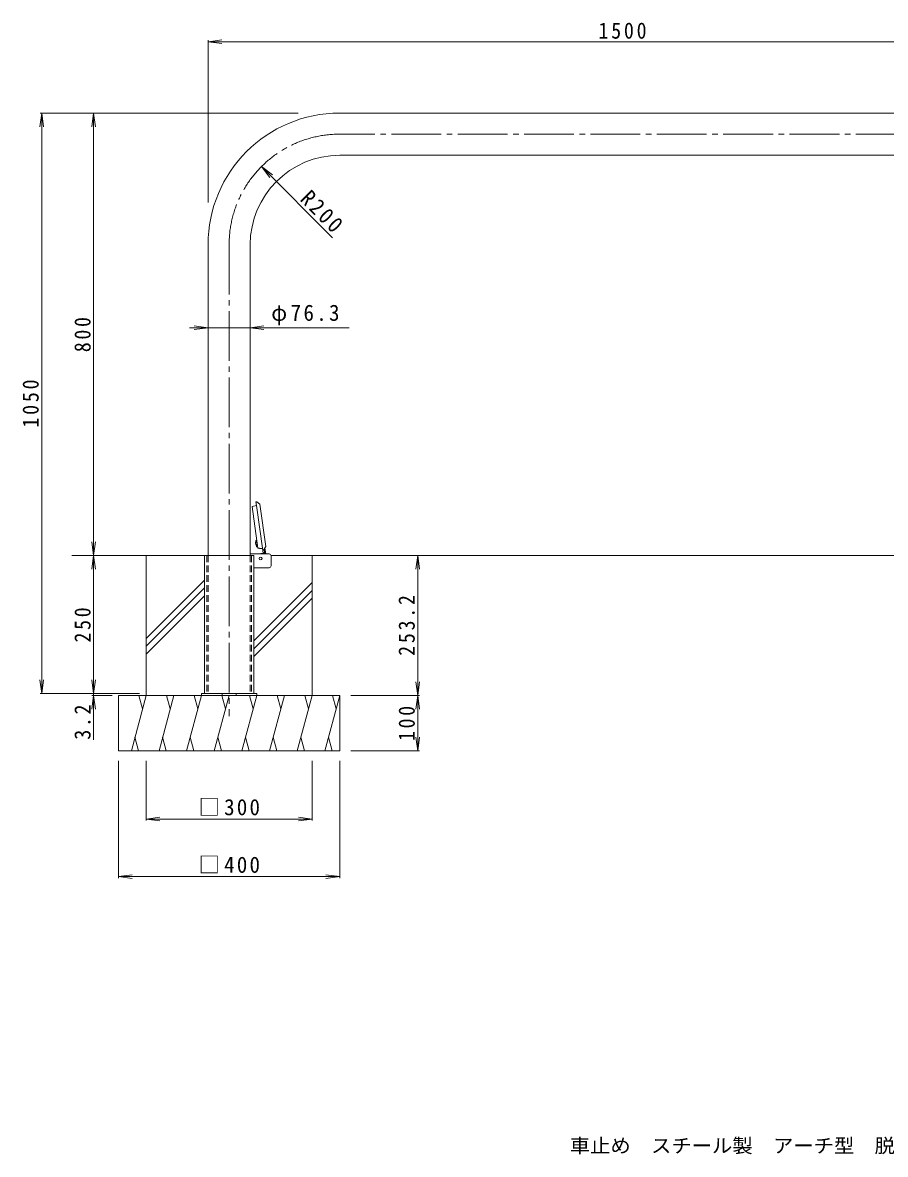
# Model space of a CAD drawing. Units: millimetres at full size, sheet at 1:10. Extents: x -1853 to 1825, y -1371 to 811.
# Drawn here: x -1853 to -293, y -1371 to 676 of the extents above; entities that cross this region are included whole.
import ezdxf
from ezdxf.enums import TextEntityAlignment as Align

# ---------------------------------------------------------------- set-up
doc = ezdxf.new("R2010")
doc.units = ezdxf.units.MM
doc.header["$LTSCALE"] = 10
doc.linetypes.add('CHAIN2', pattern=[12, 9, -1, 1, -1])
doc.linetypes.add('DASHED1', pattern=[1.8, 1.2, -0.6])
for name, color, linetype, lineweight in [('C-0_通り芯', 4, 'Continuous', 9), ('C-1_躯体', 7, 'Continuous', 9), ('C-2_仕上', 3, 'Continuous', 9), ('C-3_寸法', 3, 'DASHED1', 9), ('C-4_文字', 7, 'Continuous', 9), ('C-5_建具', 7, 'Continuous', 9), ('C-6_間仕切', 2, 'Continuous', 9), ('C-9_記号', 7, 'Continuous', 9), ('C-B_衛生陶器', 2, 'Continuous', 9), ('C-E_見え係り', 6, 'Continuous', 5)]:
    doc.layers.add(name, color=color, linetype=linetype, lineweight=lineweight)
doc.layers.add('F-F_F-Fﾚｲﾔ', color=2, linetype='Continuous')
doc.styles.add('ＭＳ ゴシック', font='')
doc.styles.get('ＭＳ ゴシック').set_extended_font_data('MS Gothic')

msp = doc.modelspace()

# ---------------------------------------------------------------- linework, layer by layer
at = {"layer": 'C-0_通り芯', "color": 7, "linetype": 'CHAIN2'}
for p, q in [((-256.02, 474.4), (-1279.72, 474.4)), ((-1479.72, 274.4), (-1479.72, -578.09))]:
    msp.add_line(p, q, dxfattribs=at)
at = {"layer": 'C-0_通り芯'}
for p, q in [((-1430.48, -196.95), (-1438.27, -199.05)), ((-1438.27, -199.05), (-1427.71, -274.18)), ((-1418.98, -278.8), (-1430.48, -196.95)), ((-1429.88, -190.65), (-1424.19, -195.05)), ((-1413.45, -271.47), (-1424.19, -195.05)), ((-1424.62, -274.59), (-1427.71, -274.18)), ((-1424.62, -274.59), (-1424.57, -274.96)), ((-1424.57, -274.96), (-1419.53, -274.88)), ((-1418.98, -278.8), (-1417.61, -277.93)), ((-1417.61, -277.93), (-1413.45, -271.47)), ((-1435.17, -287.45), (-1524.27, -287.45)), ((-1524.27, -537.45), (-1524.27, -287.45)), ((-1435.17, -537.45), (-1435.17, -287.45))]:
    msp.add_line(p, q, dxfattribs=at)
at = {"layer": 'C-0_通り芯', "linetype": 'DASHED1'}
for p, q in [((-1520.07, -287.45), (-1520.07, -537.45)), ((-1439.37, -287.45), (-1439.37, -537.45))]:
    msp.add_line(p, q, dxfattribs=at)
at = {"layer": 'C-0_通り芯'}
msp.add_lwpolyline([(-1429.88, -190.65), (-1431.41, -190.36), (-1430.48, -196.95)], dxfattribs=at)
at = {"layer": 'C-0_通り芯', "color": 7, "linetype": 'CHAIN2'}
msp.add_arc((-1279.72, 274.4), 200, 90, 180, dxfattribs=at)
at = {"layer": 'C-1_躯体', "color": 3}
for p, q in [((-1407.07, -284.85), (-1441.57, -284.85)), ((-1403.77, -306.55), (-1403.77, -288.15)), ((-1407.07, -309.85), (-1435.17, -309.85))]:
    msp.add_line(p, q, dxfattribs=at)
at = {"layer": 'C-1_躯体'}
for p, q in [((-1429.72, -537.45), (-1529.72, -537.45)), ((-1529.72, -537.45), (-1529.72, -540.65)), ((-1492.22, -537.45), (-1492.22, -540.65)), ((-1467.22, -537.45), (-1467.22, -540.65)), ((-1429.72, -537.45), (-1429.72, -540.65))]:
    msp.add_line(p, q, dxfattribs=at)
at = {"layer": 'C-1_躯体', "color": 3}
for centre, start, end in [((-1407.07, -288.15), 0, 90), ((-1407.07, -306.55), 270, 0)]:
    msp.add_arc(centre, 3.3, start, end, dxfattribs=at)
at = {"layer": 'C-2_仕上'}
for p, q in [((-1279.72, 512.55), (-256.02, 512.55)), ((-1279.72, 436.25), (-256.02, 436.25)), ((-1517.87, 274.4), (-1517.87, -287.45)), ((-1441.57, 274.4), (-1441.57, -287.45))]:
    msp.add_line(p, q, dxfattribs=at)
for radius in [238.15, 161.85]:
    msp.add_arc((-1279.72, 274.4), radius, 90, 180, dxfattribs=at)
at = {"layer": 'C-3_寸法'}
for p, q in [((-1517.87, -287.45), (-1517.87, -537.45)), ((-1441.57, -287.45), (-1441.57, -537.45))]:
    msp.add_line(p, q, dxfattribs=at)
at = {"layer": 'C-4_文字'}
for p, q in [((-1517.87, 641.62), (-1493.08, 644.88)), ((-1517.87, 644.62), (-1517.87, 350.61)), ((-1517.87, 641.62), (-1493.08, 638.36)), ((-1517.87, 641.62), (-17.87, 641.62)), ((-1818.71, 512.55), (-1821.97, 487.76)), ((-1821.71, 512.55), (-1355.12, 512.55)), ((-1818.71, -537.45), (-1818.71, 512.55)), ((-1818.71, 512.55), (-1815.45, 487.76)), ((-1724.82, 512.55), (-1728.08, 487.76)), ((-1724.82, -287.45), (-1724.82, 512.55)), ((-1724.82, 512.55), (-1721.55, 487.76)), ((-1292.62, 287.15), (-1421.17, 415.79)), ((-1517.87, 124.34), (-1551.56, 124.34)), ((-1517.87, 124.34), (-1542.66, 127.6)), ((-1517.87, 124.34), (-1542.66, 121.08)), ((-1441.57, 124.34), (-1517.87, 124.34)), ((-1441.57, 124.34), (-1416.78, 127.6)), ((-1441.57, 124.34), (-1416.78, 121.08)), ((-1441.57, 124.34), (-1262.29, 124.34)), ((-1724.82, -287.45), (-1728.08, -262.67)), ((-1724.82, -287.45), (-1721.55, -262.67)), ((-1724.82, -287.45), (-1728.08, -312.24)), ((-1724.82, -537.45), (-1724.82, -287.45)), ((-1724.82, -287.45), (-1721.55, -312.24)), ((-1138.59, -287.45), (-1141.85, -312.24)), ((-1138.59, -287.45), (-1135.33, -312.24)), ((-1138.59, -540.65), (-1138.59, -287.45)), ((-1818.71, -537.45), (-1821.97, -512.67)), ((-1818.71, -537.45), (-1815.45, -512.67)), ((-1724.82, -537.45), (-1728.08, -512.67)), ((-1724.82, -537.45), (-1721.55, -512.67)), ((-1138.59, -540.65), (-1141.85, -515.87)), ((-1138.59, -540.65), (-1135.33, -515.87)), ((-1821.71, -537.45), (-1641.71, -537.45)), ((-1724.82, -540.65), (-1728.08, -565.44)), ((-1727.82, -540.65), (-1691.33, -540.65)), ((-1724.82, -540.65), (-1724.82, -537.45)), ((-1724.82, -540.65), (-1721.55, -565.44)), ((-1724.82, -540.65), (-1724.82, -620.88)), ((-1135.59, -540.65), (-1259.72, -540.65)), ((-1138.59, -540.65), (-1141.85, -565.44)), ((-1138.59, -640.65), (-1138.59, -540.65)), ((-1138.59, -540.65), (-1135.33, -565.44)), ((-1138.59, -640.65), (-1141.85, -615.87)), ((-1138.59, -640.65), (-1135.33, -615.87)), ((-1135.59, -640.65), (-1259.72, -640.65)), ((-1679.72, -871.26), (-1679.72, -659.15)), ((-1629.72, -767.14), (-1629.72, -659.15)), ((-1329.72, -767.14), (-1329.72, -659.15)), ((-1279.72, -871.26), (-1279.72, -659.15)), ((-1629.72, -764.14), (-1604.93, -760.88)), ((-1629.72, -764.14), (-1329.72, -764.14)), ((-1629.72, -764.14), (-1604.93, -767.41)), ((-1329.72, -764.14), (-1354.51, -760.88)), ((-1329.72, -764.14), (-1354.51, -767.41)), ((-1679.72, -868.26), (-1654.93, -864.99)), ((-1679.72, -868.26), (-1279.72, -868.26)), ((-1679.72, -868.26), (-1654.93, -871.52)), ((-1279.72, -868.26), (-1304.51, -864.99)), ((-1279.72, -868.26), (-1304.51, -871.52))]:
    msp.add_line(p, q, dxfattribs=at)
at = {"layer": 'C-5_建具'}
for q in [(-1401.34, 400.56), (-1405.96, 395.95)]:
    msp.add_line((-1421.17, 415.79), q, dxfattribs=at)
at = {"layer": 'C-6_間仕切'}
for p, q in [((-1431.46, -263.28), (-1432.14, -264.18)), ((-1429.17, -263.77), (-1432.14, -264.18)), ((-1431.53, -268.54), (-1432.14, -264.18)), ((-1429.28, -262.97), (-1431.46, -263.28)), ((-1430.63, -269.22), (-1431.46, -263.28)), ((-1428.56, -268.12), (-1431.53, -268.54)), ((-1430.63, -269.22), (-1431.53, -268.54)), ((-1428.45, -268.91), (-1430.63, -269.22)), ((-1415.13, -283.2), (-1416.18, -275.71)), ((-1413.28, -284.85), (-1414.86, -273.66))]:
    msp.add_line(p, q, dxfattribs=at)
at = {"layer": 'C-6_間仕切', "linetype": 'DASHED1'}
for p, q in [((-1424.73, -284.57), (-1415.03, -283.2)), ((-1414.9, -284.85), (-1415.13, -283.2))]:
    msp.add_line(p, q, dxfattribs=at)
msp.add_arc((-1424.04, -289.52), 5, 98, 111.11628, dxfattribs=at)
at = {"layer": 'C-6_間仕切'}
msp.add_arc((-1415.24, -281.72), 1.5, 278, 8, dxfattribs=at)
at = {"layer": 'C-9_記号'}
for p, q in [((-1426.89, -284.85), (-1418.3, -283.65)), ((-1418.13, -284.85), (-1418.98, -278.8))]:
    msp.add_line(p, q, dxfattribs=at)
msp.add_arc((-1418.75, -280.48), 3.2, 278, 8, dxfattribs=at)
at = {"layer": 'C-B_衛生陶器'}
for p, q in [((-1431.54, -261.27), (-1431.22, -260.47)), ((-1431.54, -261.27), (-1431.26, -263.25)), ((-1429.67, -260.25), (-1431.22, -260.47)), ((-1430.43, -269.19), (-1430.15, -271.17)), ((-1430.15, -271.17), (-1429.62, -271.86)), ((-1428.07, -271.64), (-1429.62, -271.86))]:
    msp.add_line(p, q, dxfattribs=at)
at = {"layer": 'C-E_見え係り'}
for p, q in [((-1764.27, -287.45), (-1524.27, -287.45)), ((-1629.72, -540.65), (-1629.72, -287.45)), ((-1403.84, -287.45), (-131.89, -287.45)), ((-1329.72, -540.65), (-1329.72, -287.45)), ((-1524.27, -332.19), (-1629.72, -437.64)), ((-1524.27, -346.34), (-1629.72, -451.79)), ((-1329.72, -336.53), (-1435.17, -441.98)), ((-1524.27, -360.48), (-1629.72, -465.93)), ((-1329.72, -350.67), (-1435.17, -456.12)), ((-1329.72, -364.81), (-1435.17, -470.26)), ((-1679.72, -540.65), (-1279.72, -540.65)), ((-1679.72, -640.65), (-1679.72, -540.65)), ((-1629.72, -540.65), (-1656.51, -640.65)), ((-1642.77, -540.65), (-1636.24, -565)), ((-1579.72, -540.65), (-1606.51, -640.65)), ((-1592.77, -540.65), (-1586.24, -565)), ((-1529.72, -540.65), (-1556.51, -640.65)), ((-1542.77, -540.65), (-1536.24, -565)), ((-1479.72, -540.65), (-1506.51, -640.65)), ((-1492.77, -540.65), (-1486.24, -565)), ((-1429.72, -540.65), (-1456.51, -640.65)), ((-1442.77, -540.65), (-1436.24, -565)), ((-1379.72, -540.65), (-1406.51, -640.65)), ((-1392.77, -540.65), (-1386.24, -565)), ((-1329.72, -540.65), (-1356.51, -640.65)), ((-1342.77, -540.65), (-1336.24, -565)), ((-1279.72, -540.65), (-1306.51, -640.65)), ((-1292.77, -540.65), (-1286.24, -565)), ((-1279.72, -640.65), (-1279.72, -540.65)), ((-1643.47, -640.65), (-1649.99, -616.3)), ((-1593.47, -640.65), (-1599.99, -616.3)), ((-1543.47, -640.65), (-1549.99, -616.3)), ((-1493.47, -640.65), (-1499.99, -616.3)), ((-1443.47, -640.65), (-1449.99, -616.3)), ((-1393.47, -640.65), (-1399.99, -616.3)), ((-1343.47, -640.65), (-1349.99, -616.3)), ((-1293.47, -640.65), (-1299.99, -616.3)), ((-1679.72, -640.65), (-1279.72, -640.65))]:
    msp.add_line(p, q, dxfattribs=at)
at = {"layer": 'C-E_見え係り', "color": 4, "lineweight": 9}
msp.add_circle((-1422.72, -293.15), 2.5, dxfattribs=at)

# ---------------------------------------------------------------- texts
at = {"layer": 'C-4_文字', "color": 2, "char_height": 29.33, "attachment_point": 7, "style": 'ＭＳ ゴシック'}
for s, insert in [('\\T1.28;\\W0.9;1500', (-811.62, 646.62)), ('\\T1.22;\\W0.95;φ76.3', (-1403.53, 128.8)), ('\\T1.21;\\W0.95;□300', (-1534.72, -758.14)), ('\\T1.21;\\W0.95;□400', (-1534.72, -862.26))]:
    msp.add_mtext(s, dxfattribs=dict(at, insert=insert))
for s, insert, rotation in [('\\T1.28;\\W0.9;R200', (-1353.43, 354.99), 315), ('\\T1.27;\\W0.9;800', (-1729.82, 80.05), 90), ('\\T1.28;\\W0.9;1050', (-1823.71, -56.2), 90), ('\\T1.28;\\W0.9;253.2', (-1143.59, -469.05), 90), ('\\T1.27;\\W0.9;250', (-1729.82, -444.95), 90), ('\\T1.27;\\W0.9;3.2', (-1729.82, -620.66), 90), ('\\T1.27;\\W0.9;100', (-1143.59, -623.15), 90)]:
    msp.add_mtext(s, dxfattribs=dict(at, insert=insert, rotation=rotation))
at = {"layer": 'F-F_F-Fﾚｲﾔ', "style": 'ＭＳ ゴシック', "width": 1.05}
msp.add_text('車止め\u3000スチール製\u3000アーチ型\u3000脱着式\u3000鋳鉄製蓋\u3000ＹＢ７Ｈ１５－ＨＤ', height=25.66, dxfattribs=at).set_placement((-863.55, -1375.43), align=Align.BOTTOM_LEFT)

doc.saveas('drawing.dxf')
